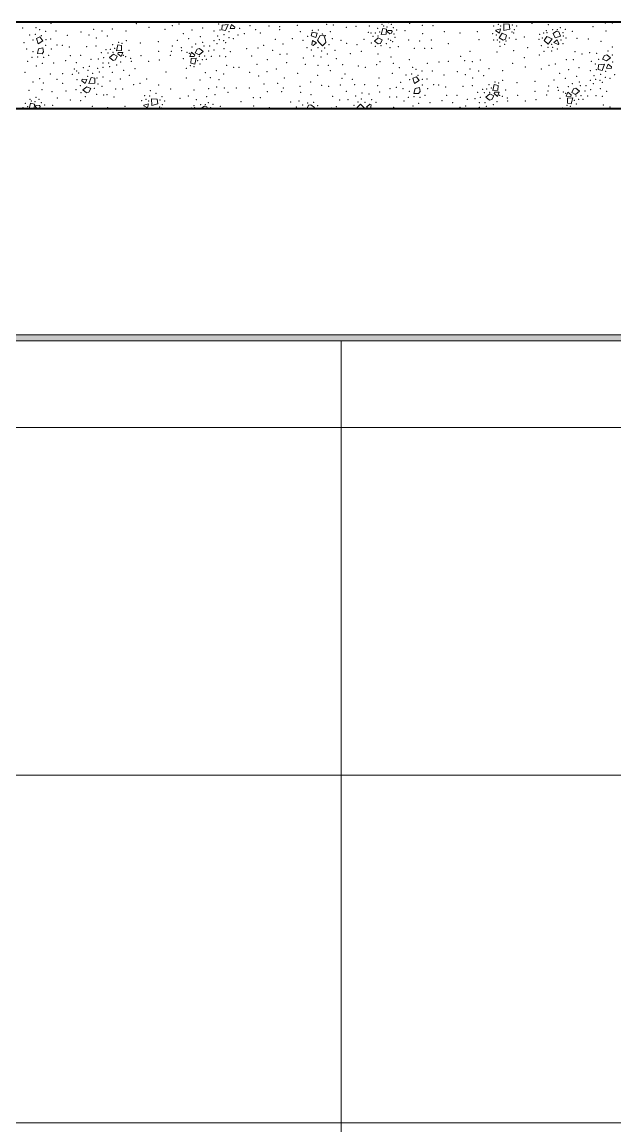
# Model space of a CAD drawing. Header units: metres. Extents: x -1.8 to 75.3, y -2 to 2.8.
# Drawn here: x 18.012 to 19.035, y -0.143 to 1.762 of the extents above; entities that cross this region are included whole.
import ezdxf

# ---------------------------------------------------------------- set-up
doc = ezdxf.new("R2010")
doc.units = ezdxf.units.M
doc.header["$MEASUREMENT"] = 0
doc.layers.add('FORRO.EXEC', color=7, linetype='Continuous')
doc.layers.add('LAJES.EST', color=7, linetype='Continuous')
for name, color, linetype, lineweight in [('FORRO.EXEC_Caneta_No__241', 7, 'Continuous', 13), ('LAJES.EST_Caneta_No__1', 7, 'Continuous', 40), ('LAJES.EST_Caneta_No__241', 7, 'Continuous', 13)]:
    doc.layers.add(name, color=color, linetype=linetype, lineweight=lineweight)
doc.layers.add('PAREDE CONSTRUIR_Caneta_No__97', color=7, linetype='Continuous', lineweight=13, true_color=0x6b6b6b)

# ---------------------------------------------------------------- blocks, each defined once
blk = doc.blocks.new('*X78', base_point=(-22.2414, -1.9382))
at = {"layer": 'LAJES.EST_Caneta_No__241', "color": 7, "linetype": 'Continuous', "lineweight": 13}
for p, q in [((18.3564, 1.7484), (18.3568, 1.7567)), ((18.3568, 1.7567), (18.3672, 1.7576)), ((18.3672, 1.7576), (18.3629, 1.747)), ((18.3705, 1.7507), (18.3733, 1.7577)), ((18.3733, 1.7577), (18.3791, 1.753)), ((18.3791, 1.753), (18.3784, 1.7504)), ((18.8433, 1.7471), (18.843, 1.7585)), ((18.8525, 1.7579), (18.843, 1.7585)), ((18.8525, 1.7579), (18.8534, 1.7497)), ((18.0425, 1.7361), (18.0365, 1.7333)), ((18.0425, 1.7361), (18.0473, 1.7293)), ((18.3564, 1.7484), (18.3629, 1.747)), ((18.3784, 1.7504), (18.3705, 1.7507)), ((18.5125, 1.7442), (18.5103, 1.738)), ((18.5187, 1.7351), (18.5103, 1.738)), ((18.5125, 1.7442), (18.5208, 1.7428)), ((18.5208, 1.7428), (18.5187, 1.7351)), ((18.5263, 1.7386), (18.5217, 1.7306)), ((18.5323, 1.7389), (18.5263, 1.7386)), ((18.5353, 1.7306), (18.5323, 1.7389)), ((18.6265, 1.7345), (18.6197, 1.729)), ((18.6265, 1.7345), (18.6332, 1.7313)), ((18.6316, 1.7404), (18.6341, 1.7507)), ((18.6403, 1.741), (18.6316, 1.7404)), ((18.6406, 1.7493), (18.6341, 1.7507)), ((18.6406, 1.7493), (18.6403, 1.741)), ((18.6424, 1.7447), (18.6431, 1.7473)), ((18.6465, 1.7413), (18.6424, 1.7447)), ((18.6431, 1.7473), (18.6494, 1.747)), ((18.6465, 1.7413), (18.6492, 1.7424)), ((18.6505, 1.7454), (18.6492, 1.7424)), ((18.6505, 1.7454), (18.6494, 1.747)), ((18.8293, 1.7465), (18.8294, 1.7478)), ((18.8357, 1.7427), (18.8293, 1.7465)), ((18.8294, 1.7478), (18.8374, 1.7501)), ((18.8404, 1.7424), (18.835, 1.7345)), ((18.8421, 1.7306), (18.835, 1.7345)), ((18.8374, 1.7501), (18.8357, 1.7427)), ((18.8404, 1.7424), (18.848, 1.739)), ((18.8534, 1.7497), (18.8433, 1.7471)), ((18.848, 1.739), (18.846, 1.7322)), ((18.9127, 1.73), (18.9172, 1.737)), ((18.9172, 1.737), (18.9267, 1.7326)), ((18.9281, 1.7419), (18.934, 1.7458)), ((18.9319, 1.7344), (18.9281, 1.7419)), ((18.9319, 1.7344), (18.941, 1.7372)), ((18.934, 1.7458), (18.938, 1.7447)), ((18.938, 1.7447), (18.941, 1.7372)), ((18.0392, 1.7244), (18.0365, 1.7333)), ((18.0402, 1.7158), (18.0381, 1.7073)), ((18.0473, 1.7293), (18.0392, 1.7244)), ((18.0402, 1.7158), (18.0474, 1.7173)), ((18.0474, 1.7173), (18.0488, 1.7104)), ((18.1743, 1.7122), (18.1768, 1.7225)), ((18.1833, 1.7211), (18.1768, 1.7225)), ((18.1833, 1.7211), (18.183, 1.7127)), ((18.3106, 1.7087), (18.3136, 1.715)), ((18.3136, 1.715), (18.3177, 1.7161)), ((18.3177, 1.7161), (18.324, 1.711)), ((18.5115, 1.7222), (18.513, 1.73)), ((18.514, 1.7211), (18.5115, 1.7222)), ((18.513, 1.73), (18.5195, 1.7262)), ((18.5195, 1.7262), (18.514, 1.7211)), ((18.5238, 1.7271), (18.5217, 1.7306)), ((18.5299, 1.7208), (18.5238, 1.7271)), ((18.5357, 1.7264), (18.5299, 1.7208)), ((18.5353, 1.7306), (18.5357, 1.7264)), ((18.626, 1.724), (18.6197, 1.729)), ((18.6301, 1.725), (18.626, 1.724)), ((18.6332, 1.7313), (18.6301, 1.725)), ((18.846, 1.7322), (18.8421, 1.7306)), ((18.9127, 1.73), (18.9198, 1.7236)), ((18.9267, 1.7326), (18.9198, 1.7236)), ((18.9294, 1.7266), (18.9353, 1.7313)), ((18.9371, 1.7233), (18.9294, 1.7266)), ((18.9353, 1.7313), (18.938, 1.7243)), ((18.938, 1.7243), (18.9371, 1.7233)), ((18.0462, 1.7071), (18.0381, 1.7073)), ((18.0488, 1.7104), (18.0462, 1.7071)), ((18.1692, 1.7063), (18.1624, 1.7007)), ((18.1687, 1.6957), (18.1624, 1.7007)), ((18.1728, 1.6967), (18.1687, 1.6957)), ((18.1692, 1.7063), (18.1759, 1.7031)), ((18.1759, 1.7031), (18.1728, 1.6967)), ((18.183, 1.7127), (18.1743, 1.7122)), ((18.1768, 1.7069), (18.1775, 1.7095)), ((18.1826, 1.7021), (18.1768, 1.7069)), ((18.1775, 1.7095), (18.1855, 1.7092)), ((18.1855, 1.7092), (18.1826, 1.7021)), ((18.301, 1.7026), (18.3038, 1.7096)), ((18.3089, 1.7022), (18.301, 1.7026)), ((18.3031, 1.6907), (18.3035, 1.699)), ((18.3035, 1.699), (18.3122, 1.6996)), ((18.3038, 1.7096), (18.3096, 1.7049)), ((18.3096, 1.7049), (18.3089, 1.7022)), ((18.3122, 1.6996), (18.3096, 1.6893)), ((18.3172, 1.7055), (18.3106, 1.7087)), ((18.3172, 1.7055), (18.324, 1.711)), ((19.0136, 1.6978), (19.0167, 1.7041)), ((19.0203, 1.6946), (19.0136, 1.6978)), ((19.0167, 1.7041), (19.0208, 1.7052)), ((19.0203, 1.6946), (19.0271, 1.7002)), ((19.0208, 1.7052), (19.0271, 1.7002)), ((18.3031, 1.6907), (18.3096, 1.6893)), ((19.0062, 1.6798), (19.0066, 1.6881)), ((19.0062, 1.6798), (19.0127, 1.6784)), ((19.0066, 1.6881), (19.017, 1.6891)), ((19.017, 1.6891), (19.0127, 1.6784)), ((19.0203, 1.6821), (19.0231, 1.6891)), ((19.0282, 1.6818), (19.0203, 1.6821)), ((19.0231, 1.6891), (19.0289, 1.6844)), ((19.0289, 1.6844), (19.0282, 1.6818)), ((18.1147, 1.6603), (18.1154, 1.663)), ((18.1205, 1.6556), (18.1147, 1.6603)), ((18.1154, 1.663), (18.1233, 1.6626)), ((18.1233, 1.6626), (18.1205, 1.6556)), ((18.1266, 1.6557), (18.1309, 1.6663)), ((18.1374, 1.6649), (18.1309, 1.6663)), ((18.1374, 1.6649), (18.1371, 1.6566)), ((18.6923, 1.6675), (18.6863, 1.6647)), ((18.689, 1.6558), (18.6863, 1.6647)), ((18.6971, 1.6607), (18.689, 1.6558)), ((18.6923, 1.6675), (18.6971, 1.6607)), ((18.1233, 1.6501), (18.1165, 1.6446)), ((18.1228, 1.6396), (18.1165, 1.6446)), ((18.1269, 1.6406), (18.1228, 1.6396)), ((18.1233, 1.6501), (18.13, 1.6469)), ((18.1371, 1.6566), (18.1266, 1.6557)), ((18.13, 1.6469), (18.1269, 1.6406)), ((18.69, 1.6472), (18.6879, 1.6387)), ((18.696, 1.6385), (18.6879, 1.6387)), ((18.69, 1.6472), (18.6973, 1.6487)), ((18.6986, 1.6418), (18.696, 1.6385)), ((18.6973, 1.6487), (18.6986, 1.6418)), ((18.8241, 1.6436), (18.8266, 1.6539)), ((18.8328, 1.6441), (18.8241, 1.6436)), ((18.8331, 1.6525), (18.8266, 1.6539)), ((18.8266, 1.6383), (18.8273, 1.6409)), ((18.8324, 1.6335), (18.8266, 1.6383)), ((18.8273, 1.6409), (18.8353, 1.6406)), ((18.8353, 1.6406), (18.8324, 1.6335)), ((18.8331, 1.6525), (18.8328, 1.6441)), ((18.9508, 1.634), (18.9536, 1.641)), ((18.9536, 1.641), (18.9594, 1.6363)), ((18.9604, 1.6401), (18.9634, 1.6464)), ((18.967, 1.6369), (18.9604, 1.6401)), ((18.9634, 1.6464), (18.9675, 1.6475)), ((18.967, 1.6369), (18.9739, 1.6424)), ((18.9675, 1.6475), (18.9739, 1.6424)), ((18.0239, 1.6118), (18.0263, 1.6216)), ((18.0328, 1.6201), (18.0263, 1.6216)), ((18.0328, 1.6201), (18.0325, 1.6118)), ((18.2216, 1.6186), (18.2296, 1.6209)), ((18.2296, 1.6209), (18.228, 1.6135)), ((18.2355, 1.6179), (18.2352, 1.6293)), ((18.2447, 1.6288), (18.2352, 1.6293)), ((18.2457, 1.6205), (18.2355, 1.6179)), ((18.2447, 1.6288), (18.2457, 1.6205)), ((18.5899, 1.6145), (18.5957, 1.6201)), ((18.5957, 1.6201), (18.6018, 1.6138)), ((18.6061, 1.6147), (18.6116, 1.6198)), ((18.6116, 1.6198), (18.6141, 1.6187)), ((18.819, 1.6377), (18.8122, 1.6321)), ((18.8185, 1.6271), (18.8122, 1.6321)), ((18.8226, 1.6281), (18.8185, 1.6271)), ((18.819, 1.6377), (18.8257, 1.6345)), ((18.8257, 1.6345), (18.8226, 1.6281)), ((18.9588, 1.6336), (18.9508, 1.634)), ((18.953, 1.6221), (18.9533, 1.6304)), ((18.953, 1.6221), (18.9595, 1.6207)), ((18.9533, 1.6304), (18.962, 1.631)), ((18.9594, 1.6363), (18.9588, 1.6336)), ((18.962, 1.631), (18.9595, 1.6207)), ((18.0325, 1.6118), (18.0316, 1.6118)), ((18.0347, 1.6155), (18.0353, 1.6181)), ((18.0387, 1.6121), (18.0347, 1.6155)), ((18.0353, 1.6181), (18.0416, 1.6178)), ((18.0387, 1.6121), (18.0415, 1.6132)), ((18.0427, 1.6162), (18.0415, 1.6132)), ((18.0427, 1.6162), (18.0416, 1.6178)), ((18.2215, 1.6173), (18.2216, 1.6186)), ((18.228, 1.6135), (18.2215, 1.6173)), ((18.2326, 1.6132), (18.2316, 1.6118)), ((18.2326, 1.6132), (18.2359, 1.6118)), ((18.3204, 1.6127), (18.3262, 1.6167)), ((18.3208, 1.6118), (18.3204, 1.6127)), ((18.3262, 1.6167), (18.3303, 1.6155)), ((18.3303, 1.6155), (18.3317, 1.6118)), ((18.5031, 1.6118), (18.5062, 1.6182)), ((18.5032, 1.6118), (18.5031, 1.6118)), ((18.5062, 1.6182), (18.5102, 1.6192)), ((18.5102, 1.6192), (18.5166, 1.6142)), ((18.5136, 1.6118), (18.5166, 1.6142)), ((18.5902, 1.6118), (18.5899, 1.6145)), ((18.6018, 1.6138), (18.6031, 1.6118)), ((18.6112, 1.6118), (18.6061, 1.6147)), ((18.6141, 1.6187), (18.6128, 1.6118))]:
    blk.add_line(p, q, dxfattribs=at)
for p in [(18.0615, 1.7594), (18.0817, 1.7613), (18.2087, 1.7592), (18.2307, 1.7528), (18.2712, 1.7558), (18.2824, 1.7582), (18.3512, 1.7582), (18.3814, 1.7614), (18.4049, 1.7558), (18.4379, 1.7551), (18.4562, 1.7536), (18.4869, 1.7559), (18.5171, 1.7611), (18.5376, 1.7581), (18.5489, 1.7565), (18.5715, 1.7529), (18.5878, 1.7546), (18.6112, 1.7551), (18.6329, 1.7576), (18.6356, 1.755), (18.6416, 1.7535), (18.6437, 1.7608), (18.6488, 1.7578), (18.6805, 1.7597), (18.7026, 1.7561), (18.7208, 1.7553), (18.7782, 1.7616), (18.8258, 1.7551), (18.8334, 1.7576), (18.8379, 1.755), (18.8576, 1.7565), (18.8654, 1.7548), (18.8918, 1.7594), (18.9201, 1.7572), (18.9972, 1.7537), (19.0185, 1.7603), (19.0305, 1.7604), (18.0127, 1.7514), (18.0247, 1.7392), (18.0342, 1.7405), (18.0359, 1.7522), (18.042, 1.7489), (18.045, 1.7385), (18.0522, 1.7459), (18.0699, 1.7462), (18.0898, 1.7391), (18.1132, 1.7446), (18.1271, 1.7396), (18.1351, 1.7492), (18.1396, 1.734), (18.1497, 1.7461), (18.1587, 1.7376), (18.1675, 1.7499), (18.1911, 1.7464), (18.258, 1.7492), (18.2897, 1.7419), (18.3051, 1.7483), (18.319, 1.7366), (18.3231, 1.7518), (18.3428, 1.7464), (18.3491, 1.7379), (18.353, 1.748), (18.3604, 1.7399), (18.3687, 1.7351), (18.369, 1.7453), (18.3844, 1.7396), (18.3873, 1.7509), (18.3953, 1.742), (18.4146, 1.7486), (18.4231, 1.7429), (18.4561, 1.7484), (18.4921, 1.7451), (18.5047, 1.7373), (18.5127, 1.7477), (18.523, 1.7481), (18.5299, 1.741), (18.5349, 1.7385), (18.5436, 1.7452), (18.6095, 1.7442), (18.6139, 1.7427), (18.6171, 1.7369), (18.6211, 1.743), (18.6251, 1.7508), (18.6259, 1.7375), (18.6289, 1.7447), (18.6525, 1.7521), (18.6535, 1.7414), (18.6554, 1.7356), (18.6582, 1.7481), (18.6723, 1.7472), (18.7028, 1.7418), (18.7406, 1.7454), (18.7674, 1.743), (18.7973, 1.7453), (18.8238, 1.7419), (18.8303, 1.7392), (18.8526, 1.734), (18.8571, 1.7446), (18.8601, 1.7427), (18.8612, 1.7484), (18.8783, 1.7362), (18.9047, 1.7405), (18.9097, 1.7343), (18.9119, 1.7429), (18.9164, 1.7467), (18.9175, 1.7433), (18.9277, 1.7487), (18.9354, 1.7487), (18.9409, 1.7519), (18.9451, 1.7434), (18.9459, 1.7379), (18.9491, 1.7492), (18.9506, 1.7345), (18.9616, 1.7457), (18.9696, 1.7339), (19.0192, 1.7462), (18.0149, 1.7262), (18.0194, 1.7155), (18.0307, 1.7309), (18.0524, 1.7215), (18.0526, 1.7314), (18.0607, 1.7323), (18.0619, 1.7155), (18.072, 1.7222), (18.081, 1.7218), (18.093, 1.7186), (18.123, 1.7196), (18.1391, 1.7205), (18.1638, 1.7148), (18.1679, 1.7225), (18.1716, 1.7164), (18.1783, 1.7268), (18.1843, 1.7252), (18.1915, 1.7296), (18.2159, 1.7257), (18.247, 1.728), (18.2709, 1.7203), (18.2797, 1.7304), (18.2863, 1.7178), (18.2994, 1.733), (18.3049, 1.7189), (18.3114, 1.7242), (18.3234, 1.7267), (18.3256, 1.7204), (18.3353, 1.7207), (18.3428, 1.7298), (18.3478, 1.7243), (18.352, 1.7316), (18.3593, 1.7299), (18.3599, 1.7157), (18.3631, 1.7265), (18.3763, 1.733), (18.3993, 1.7161), (18.4186, 1.7168), (18.4288, 1.7214), (18.4485, 1.7319), (18.4621, 1.724), (18.4781, 1.7332), (18.4964, 1.7303), (18.5032, 1.7175), (18.5221, 1.7177), (18.5341, 1.717), (18.5411, 1.7227), (18.5474, 1.733), (18.5618, 1.7304), (18.5718, 1.7252), (18.5899, 1.7226), (18.6015, 1.732), (18.6146, 1.7258), (18.6212, 1.7199), (18.6314, 1.7213), (18.6405, 1.7244), (18.6437, 1.7324), (18.6464, 1.7178), (18.6477, 1.7304), (18.6511, 1.7279), (18.661, 1.7194), (18.6786, 1.731), (18.6888, 1.7162), (18.6979, 1.7293), (18.7065, 1.7165), (18.7179, 1.7307), (18.7185, 1.7166), (18.7472, 1.7247), (18.8002, 1.7313), (18.8258, 1.7306), (18.8317, 1.7309), (18.8358, 1.7271), (18.8363, 1.7201), (18.8444, 1.7232), (18.8466, 1.7291), (18.8639, 1.7322), (18.8842, 1.7174), (18.9036, 1.7322), (18.908, 1.7213), (18.9192, 1.7181), (18.9259, 1.7231), (18.9277, 1.7182), (18.9352, 1.7154), (18.9417, 1.7306), (18.9451, 1.7244), (18.9891, 1.7323), (19.0108, 1.7285), (19.0306, 1.7186), (18.0286, 1.7007), (18.0304, 1.7107), (18.0384, 1.7017), (18.0486, 1.7007), (18.0574, 1.7042), (18.0947, 1.7036), (18.1127, 1.7041), (18.1304, 1.6972), (18.1434, 1.6982), (18.1482, 1.709), (18.1527, 1.7002), (18.1566, 1.7144), (18.1598, 1.7086), (18.1686, 1.7093), (18.1864, 1.7041), (18.1905, 1.7021), (18.1962, 1.7131), (18.1992, 1.6994), (18.2171, 1.7037), (18.2472, 1.711), (18.2486, 1.6962), (18.2674, 1.7045), (18.2694, 1.7114), (18.2872, 1.7123), (18.2902, 1.6986), (18.296, 1.7096), (18.3001, 1.7076), (18.3178, 1.7025), (18.3226, 1.697), (18.3266, 1.7031), (18.3299, 1.6973), (18.3337, 1.7116), (18.3382, 1.7028), (18.343, 1.7135), (18.3525, 1.7031), (18.3631, 1.702), (18.3711, 1.7107), (18.4078, 1.7031), (18.4347, 1.6966), (18.4442, 1.713), (18.4568, 1.7063), (18.4689, 1.7064), (18.497, 1.6996), (18.5108, 1.7133), (18.5151, 1.7034), (18.5273, 1.7016), (18.5287, 1.712), (18.5384, 1.7067), (18.5516, 1.7132), (18.5543, 1.6988), (18.578, 1.7075), (18.5974, 1.7113), (18.626, 1.7067), (18.6486, 1.7017), (18.68, 1.6971), (18.7689, 1.7026), (18.7848, 1.7115), (18.8027, 1.6963), (18.8314, 1.7104), (18.8602, 1.7123), (18.8788, 1.7001), (18.9044, 1.7047), (18.9126, 1.7111), (18.9256, 1.7116), (18.9513, 1.6967), (18.963, 1.6967), (18.9658, 1.7107), (18.978, 1.7067), (18.9911, 1.7087), (19.0032, 1.708), (19.0071, 1.6974), (19.0227, 1.7117), (19.0303, 1.7048), (18.021, 1.6942), (18.0364, 1.6858), (18.0465, 1.6904), (18.0659, 1.6912), (18.0867, 1.6949), (18.102, 1.6808), (18.1052, 1.6915), (18.1058, 1.6773), (18.1173, 1.683), (18.1251, 1.6782), (18.1277, 1.6855), (18.1418, 1.6817), (18.151, 1.6835), (18.1511, 1.691), (18.1608, 1.6913), (18.163, 1.685), (18.1751, 1.6876), (18.1815, 1.6928), (18.187, 1.6787), (18.2001, 1.694), (18.2067, 1.6814), (18.2303, 1.6941), (18.2949, 1.6822), (18.3021, 1.6866), (18.3081, 1.685), (18.3149, 1.6954), (18.3186, 1.6892), (18.3469, 1.6778), (18.3648, 1.6871), (18.3768, 1.6838), (18.3858, 1.6835), (18.4171, 1.6891), (18.4502, 1.681), (18.4682, 1.6918), (18.5003, 1.6889), (18.5226, 1.6872), (18.5401, 1.6872), (18.5437, 1.6778), (18.5647, 1.688), (18.5919, 1.6857), (18.6041, 1.6838), (18.6239, 1.688), (18.6296, 1.6937), (18.6526, 1.6905), (18.6625, 1.6828), (18.6857, 1.6836), (18.6918, 1.6803), (18.702, 1.6773), (18.7113, 1.6908), (18.7197, 1.6776), (18.7315, 1.6927), (18.7475, 1.6938), (18.7754, 1.6951), (18.7849, 1.6806), (18.7889, 1.6937), (18.7995, 1.6775), (18.8173, 1.6813), (18.841, 1.6778), (18.8586, 1.6906), (18.8805, 1.6842), (18.9078, 1.6806), (18.921, 1.6872), (18.9322, 1.6896), (18.9549, 1.6797), (18.9729, 1.6832), (18.9926, 1.6778), (18.9941, 1.6938), (19.001, 1.6896), (19.0028, 1.6794), (19.0188, 1.6768), (19.0312, 1.6928), (18.0166, 1.6753), (18.0302, 1.6581), (18.0421, 1.6643), (18.0604, 1.6721), (18.0718, 1.6632), (18.0815, 1.6727), (18.0985, 1.6713), (18.1065, 1.6625), (18.1095, 1.6737), (18.1248, 1.668), (18.1334, 1.6735), (18.1408, 1.6653), (18.1448, 1.6755), (18.151, 1.6669), (18.1633, 1.66), (18.1674, 1.6752), (18.1814, 1.6635), (18.1967, 1.6699), (18.2265, 1.6633), (18.2599, 1.6755), (18.2953, 1.6654), (18.3189, 1.6618), (18.3278, 1.6742), (18.3367, 1.6656), (18.3513, 1.6625), (18.3594, 1.6722), (18.4045, 1.675), (18.4201, 1.6688), (18.4345, 1.6763), (18.4645, 1.6654), (18.4872, 1.6732), (18.5099, 1.6583), (18.5218, 1.6699), (18.5638, 1.6645), (18.5689, 1.6719), (18.5819, 1.6631), (18.6278, 1.6654), (18.6505, 1.6732), (18.6648, 1.6576), (18.6745, 1.6706), (18.6805, 1.6624), (18.684, 1.6719), (18.6948, 1.6699), (18.7024, 1.6628), (18.7105, 1.6637), (18.7396, 1.6705), (18.763, 1.676), (18.7769, 1.671), (18.7894, 1.6654), (18.8085, 1.669), (18.8281, 1.6582), (18.8413, 1.661), (18.8969, 1.6594), (18.9296, 1.6618), (18.9396, 1.6733), (18.9492, 1.6644), (18.9688, 1.668), (18.9732, 1.6581), (18.9926, 1.6612), (18.9989, 1.6693), (19.0018, 1.663), (19.0091, 1.6613), (19.0102, 1.6713), (19.0129, 1.6579), (19.0185, 1.6665), (19.0261, 1.6644), (19.0342, 1.671), (18.0236, 1.644), (18.0458, 1.6449), (18.0485, 1.6566), (18.0631, 1.6415), (18.0815, 1.6559), (18.0876, 1.6429), (18.1049, 1.6451), (18.1124, 1.6519), (18.1133, 1.64), (18.1365, 1.6473), (18.1426, 1.6551), (18.1496, 1.6509), (18.1732, 1.6465), (18.185, 1.6464), (18.2041, 1.6536), (18.2152, 1.656), (18.2329, 1.6435), (18.243, 1.6385), (18.2475, 1.6532), (18.2678, 1.6464), (18.3084, 1.6443), (18.3336, 1.6468), (18.3474, 1.6495), (18.3608, 1.648), (18.3673, 1.6405), (18.3814, 1.6478), (18.4037, 1.6478), (18.4293, 1.6551), (18.4349, 1.6415), (18.4525, 1.6559), (18.4594, 1.6415), (18.4624, 1.6481), (18.4911, 1.6506), (18.4924, 1.6404), (18.5286, 1.6525), (18.5407, 1.6506), (18.5609, 1.6529), (18.5714, 1.6421), (18.5855, 1.6537), (18.5983, 1.6393), (18.603, 1.6537), (18.6254, 1.652), (18.6286, 1.6413), (18.6468, 1.6468), (18.6575, 1.6492), (18.6692, 1.6469), (18.6802, 1.6421), (18.7023, 1.6529), (18.7117, 1.6469), (18.7218, 1.6536), (18.7308, 1.6532), (18.7428, 1.65), (18.7729, 1.651), (18.7889, 1.6519), (18.798, 1.6404), (18.8064, 1.6458), (18.8097, 1.64), (18.8136, 1.6462), (18.8177, 1.6539), (18.8185, 1.6407), (18.8214, 1.6478), (18.8342, 1.6566), (18.8461, 1.6445), (18.8657, 1.6571), (18.8971, 1.6424), (18.9192, 1.6428), (18.9208, 1.6517), (18.9361, 1.6492), (18.937, 1.6437), (18.9458, 1.641), (18.9499, 1.639), (18.9547, 1.6503), (18.9612, 1.6556), (18.9754, 1.6518), (18.9835, 1.643), (18.9851, 1.6521), (18.9928, 1.6449), (18.9976, 1.6557), (19.0097, 1.6471), (19.0209, 1.6421), (18.0174, 1.6216), (18.0251, 1.6284), (18.0278, 1.6258), (18.0339, 1.6243), (18.0359, 1.6316), (18.041, 1.6286), (18.0447, 1.6229), (18.0727, 1.6305), (18.0948, 1.627), (18.113, 1.6261), (18.1209, 1.633), (18.1404, 1.6368), (18.1525, 1.636), (18.1582, 1.6365), (18.1704, 1.6324), (18.218, 1.6259), (18.2232, 1.6349), (18.2257, 1.6284), (18.2302, 1.6258), (18.2321, 1.6339), (18.2498, 1.6273), (18.2532, 1.6328), (18.2576, 1.6256), (18.284, 1.6302), (18.2986, 1.634), (18.3123, 1.628), (18.32, 1.6195), (18.3277, 1.6195), (18.3303, 1.6332), (18.3331, 1.6227), (18.3414, 1.62), (18.3444, 1.6362), (18.3894, 1.6246), (18.4108, 1.6311), (18.4227, 1.6312), (18.4752, 1.6237), (18.4898, 1.6254), (18.5048, 1.6219), (18.5103, 1.6365), (18.5151, 1.6233), (18.5476, 1.6334), (18.5595, 1.6274), (18.574, 1.6277), (18.5873, 1.6342), (18.5916, 1.6239), (18.5969, 1.6289), (18.6036, 1.6232), (18.6105, 1.6375), (18.6148, 1.6276), (18.6224, 1.6234), (18.646, 1.6322), (18.6581, 1.6323), (18.6708, 1.6256), (18.6784, 1.6321), (18.6882, 1.6331), (18.6963, 1.6218), (18.6984, 1.6321), (18.7072, 1.6356), (18.7157, 1.6226), (18.7365, 1.6263), (18.7445, 1.6351), (18.7551, 1.6229), (18.7625, 1.6355), (18.7802, 1.6286), (18.7932, 1.6296), (18.801, 1.6224), (18.8025, 1.6316), (18.8106, 1.6227), (18.8314, 1.6242), (18.8362, 1.6355), (18.8403, 1.6335), (18.849, 1.6308), (18.8499, 1.6254), (18.8669, 1.6351), (18.8801, 1.6255), (18.8984, 1.6276), (18.9172, 1.6359), (18.94, 1.63), (18.9647, 1.6268), (18.9676, 1.6339), (18.9684, 1.6206), (18.9724, 1.6284), (18.9764, 1.6345), (18.9797, 1.6287), (18.988, 1.6342), (19.0023, 1.6345), (19.0129, 1.6334), (18.0133, 1.6138), (18.0211, 1.6155), (18.0458, 1.6122), (18.0504, 1.6189), (18.0646, 1.618), (18.095, 1.6127), (18.1328, 1.6162), (18.1596, 1.6138), (18.1895, 1.6161), (18.216, 1.6127), (18.2493, 1.6154), (18.2524, 1.6135), (18.2535, 1.6192), (18.3041, 1.6137), (18.3086, 1.6175), (18.3097, 1.6141), (18.3373, 1.6143), (18.3539, 1.6165), (18.4114, 1.617), (18.4383, 1.6139), (18.4576, 1.6122), (18.4851, 1.6153), (18.4885, 1.6128), (18.4958, 1.6188), (18.5216, 1.6174), (18.5454, 1.6135), (18.5538, 1.6157), (18.5846, 1.6182), (18.6529, 1.6147), (18.6862, 1.6172), (18.7518, 1.6122), (18.7672, 1.6144), (18.7775, 1.617), (18.7916, 1.6131), (18.8008, 1.6149), (18.8128, 1.6164), (18.8249, 1.619), (18.8565, 1.6128), (18.9447, 1.6136), (18.9519, 1.618), (18.9579, 1.6164), (19.0146, 1.6185), (19.0266, 1.6152)]:
    blk.add_point(p, dxfattribs=at)

msp = doc.modelspace()

# ---------------------------------------------------------------- hatches: boundary and pattern name
at = {"layer": 'FORRO.EXEC', "linetype": 'Continuous', "lineweight": 0, "true_color": 0xffffff}
msp.add_hatch(color=7, dxfattribs=at).paths.add_polyline_path([(19.8587, 1.2218), (16.1623, 1.2218), (16.1623, 1.2118), (19.8587, 1.2118)])
at = {"layer": 'PAREDE CONSTRUIR_Caneta_No__97', "linetype": 'Continuous', "lineweight": 13, "true_color": 0x6b6b6b}
h = msp.add_hatch(dxfattribs=at)
h.set_pattern_fill('Ceramica_60_x_60_0005', color=251, style=0, pattern_type=2)
h.set_pattern_definition([(180, (16.16225, -1.93824), (0, 0.6), []), (90, (16.16225, -1.93824), (0.6, 0), [])])
h.paths.add_polyline_path([(16.1623, 0.2138), (16.1813, 0.2138), (16.1813, 0.1638), (16.1813, -0.9282), (16.2173, -0.9282), (16.2243, -0.9312), (16.2273, -0.9382), (16.2243, -0.9453), (16.2173, -0.9482), (16.1813, -0.9482), (16.1813, -1.9382), (19.8587, -1.9382), (19.8587, -1.1382), (19.6812, -1.1382), (19.6793, -1.1394), (19.6774, -1.1405), (19.6748, -1.142), (19.6747, -1.1421), (19.6731, -1.143), (19.6713, -1.144), (19.6694, -1.145), (19.6665, -1.1464), (19.6642, -1.1475), (19.6636, -1.1478), (19.6612, -1.1489), (19.6587, -1.15), (19.656, -1.1511), (19.6532, -1.1521), (19.6523, -1.1525), (19.6479, -1.154), (19.6436, -1.1554), (19.6401, -1.1564), (19.6371, -1.1572), (19.6367, -1.1573), (19.6331, -1.1581), (19.6305, -1.1587), (19.6299, -1.1588), (19.6279, -1.1592), (19.6252, -1.1597), (19.6226, -1.1601), (19.6201, -1.1605), (19.6198, -1.1605), (19.6166, -1.1609), (19.6133, -1.1612), (19.61, -1.1615), (19.6088, -1.1616), (19.6067, -1.1617), (19.6041, -1.1618), (19.6027, -1.1618), (19.6014, -1.1618), (19.5968, -1.1618), (19.5967, -1.1618), (19.5964, -1.1619), (19.5963, -1.1619), (19.5961, -1.162), (19.596, -1.1622), (19.5956, -1.1626), (19.595, -1.1633), (19.5946, -1.1639), (19.5942, -1.1646), (19.594, -1.1654), (19.5938, -1.1661), (19.5938, -1.1669), (19.5938, -1.1732), (19.5228, -1.1732), (19.5228, -1.1669), (19.5227, -1.1661), (19.5225, -1.1654), (19.5223, -1.1646), (19.5219, -1.1639), (19.5215, -1.1633), (19.5213, -1.1631), (19.5211, -1.1628), (19.5207, -1.1624), (19.5205, -1.1622), (19.5204, -1.162), (19.5202, -1.1619), (19.5201, -1.1619), (19.5198, -1.1618), (19.5197, -1.1618), (19.5168, -1.1618), (19.5138, -1.1618), (19.5112, -1.1617), (19.5085, -1.1616), (19.5077, -1.1616), (19.5055, -1.1614), (19.5026, -1.1612), (19.4996, -1.1609), (19.4967, -1.1605), (19.4964, -1.1605), (19.4939, -1.1601), (19.4911, -1.1597), (19.4866, -1.1588), (19.4854, -1.1586), (19.4827, -1.158), (19.48, -1.1573), (19.4773, -1.1566), (19.4747, -1.1559), (19.472, -1.1551), (19.4694, -1.1543), (19.4668, -1.1534), (19.4642, -1.1525), (19.4633, -1.1521), (19.4631, -1.1521), (19.459, -1.1505), (19.455, -1.1488), (19.4531, -1.1479), (19.4523, -1.1475), (19.4511, -1.147), (19.4492, -1.146), (19.4472, -1.145), (19.4471, -1.145), (19.445, -1.1439), (19.443, -1.1428), (19.4417, -1.142), (19.4411, -1.1417), (19.4391, -1.1405), (19.4374, -1.1395), (19.4357, -1.1385), (19.4353, -1.1382), (19.0814, -1.1382), (19.0796, -1.1394), (19.0777, -1.1405), (19.0751, -1.142), (19.075, -1.1421), (19.0734, -1.143), (19.0715, -1.144), (19.0697, -1.145), (19.0668, -1.1464), (19.0644, -1.1475), (19.0638, -1.1478), (19.0614, -1.1489), (19.0589, -1.15), (19.0562, -1.1511), (19.0534, -1.1521), (19.0525, -1.1525), (19.0482, -1.154), (19.0438, -1.1554), (19.0404, -1.1564), (19.0374, -1.1572), (19.0369, -1.1573), (19.0334, -1.1581), (19.0308, -1.1587), (19.0301, -1.1588), (19.0281, -1.1592), (19.0255, -1.1597), (19.0228, -1.1601), (19.0203, -1.1605), (19.0201, -1.1605), (19.0168, -1.1609), (19.0135, -1.1612), (19.0102, -1.1615), (19.009, -1.1616), (19.0069, -1.1617), (19.0043, -1.1618), (19.0029, -1.1618), (19.0017, -1.1618), (18.997, -1.1618), (18.9969, -1.1618), (18.9967, -1.1619), (18.9965, -1.1619), (18.9964, -1.162), (18.9962, -1.1622), (18.9959, -1.1626), (18.9953, -1.1633), (18.9948, -1.1639), (18.9945, -1.1646), (18.9942, -1.1654), (18.994, -1.1661), (18.994, -1.1669), (18.994, -1.1732), (18.923, -1.1732), (18.923, -1.1669), (18.9229, -1.1661), (18.9228, -1.1654), (18.9225, -1.1646), (18.9222, -1.1639), (18.9217, -1.1633), (18.9215, -1.1631), (18.9213, -1.1628), (18.921, -1.1624), (18.9208, -1.1622), (18.9206, -1.162), (18.9205, -1.1619), (18.9203, -1.1619), (18.9201, -1.1618), (18.92, -1.1618), (18.917, -1.1618), (18.9141, -1.1618), (18.9114, -1.1617), (18.9088, -1.1616), (18.9079, -1.1616), (18.9058, -1.1614), (18.9028, -1.1612), (18.8999, -1.1609), (18.8969, -1.1605), (18.8967, -1.1605), (18.8941, -1.1601), (18.8914, -1.1597), (18.8869, -1.1588), (18.8856, -1.1586), (18.8829, -1.158), (18.8802, -1.1573), (18.8776, -1.1566), (18.8749, -1.1559), (18.8723, -1.1551), (18.8696, -1.1543), (18.8671, -1.1534), (18.8645, -1.1525), (18.8635, -1.1521), (18.8633, -1.1521), (18.8593, -1.1505), (18.8553, -1.1488), (18.8533, -1.1479), (18.8526, -1.1475), (18.8513, -1.147), (18.8494, -1.146), (18.8475, -1.145), (18.8473, -1.145), (18.8453, -1.1439), (18.8433, -1.1428), (18.8419, -1.142), (18.8413, -1.1417), (18.8393, -1.1405), (18.8376, -1.1395), (18.836, -1.1385), (18.8356, -1.1382), (18.4777, -1.1382), (18.4758, -1.1394), (18.4739, -1.1405), (18.4713, -1.142), (18.4712, -1.1421), (18.4696, -1.143), (18.4678, -1.144), (18.4659, -1.145), (18.463, -1.1464), (18.4607, -1.1475), (18.4601, -1.1478), (18.4576, -1.1489), (18.4552, -1.15), (18.4524, -1.1511), (18.4497, -1.1521), (18.4488, -1.1525), (18.4444, -1.154), (18.44, -1.1554), (18.4366, -1.1564), (18.4336, -1.1572), (18.4332, -1.1573), (18.4296, -1.1581), (18.427, -1.1587), (18.4263, -1.1588), (18.4244, -1.1592), (18.4217, -1.1597), (18.4191, -1.1601), (18.4165, -1.1605), (18.4163, -1.1605), (18.4131, -1.1609), (18.4098, -1.1612), (18.4065, -1.1615), (18.4053, -1.1616), (18.4031, -1.1617), (18.4005, -1.1618), (18.3992, -1.1618), (18.3979, -1.1618), (18.3933, -1.1618), (18.3932, -1.1618), (18.3929, -1.1619), (18.3927, -1.1619), (18.3926, -1.162), (18.3925, -1.1622), (18.3921, -1.1626), (18.3915, -1.1633), (18.3911, -1.1639), (18.3907, -1.1646), (18.3905, -1.1654), (18.3903, -1.1661), (18.3902, -1.1669), (18.3902, -1.1732), (18.3192, -1.1732), (18.3192, -1.1669), (18.3192, -1.1661), (18.319, -1.1654), (18.3188, -1.1646), (18.3184, -1.1639), (18.3179, -1.1633), (18.3178, -1.1631), (18.3176, -1.1628), (18.3172, -1.1624), (18.317, -1.1622), (18.3169, -1.162), (18.3167, -1.1619), (18.3166, -1.1619), (18.3163, -1.1618), (18.3162, -1.1618), (18.3133, -1.1618), (18.3103, -1.1618), (18.3077, -1.1617), (18.305, -1.1616), (18.3042, -1.1616), (18.302, -1.1614), (18.2991, -1.1612), (18.2961, -1.1609), (18.2932, -1.1605), (18.2929, -1.1605), (18.2904, -1.1601), (18.2876, -1.1597), (18.2831, -1.1588), (18.2819, -1.1586), (18.2792, -1.158), (18.2765, -1.1573), (18.2738, -1.1566), (18.2711, -1.1559), (18.2685, -1.1551), (18.2659, -1.1543), (18.2633, -1.1534), (18.2607, -1.1525), (18.2598, -1.1521), (18.2596, -1.1521), (18.2555, -1.1505), (18.2515, -1.1488), (18.2495, -1.1479), (18.2488, -1.1475), (18.2476, -1.147), (18.2456, -1.146), (18.2437, -1.145), (18.2436, -1.145), (18.2415, -1.1439), (18.2395, -1.1428), (18.2381, -1.142), (18.2375, -1.1417), (18.2356, -1.1405), (18.2339, -1.1395), (18.2322, -1.1385), (18.2318, -1.1382), (18.0587, -1.1382), (18.0587, -0.9382), (18.3387, -0.9382), (18.3387, -0.9182), (18.3787, -0.9182), (18.3787, -0.9382), (18.9387, -0.9382), (18.9387, -0.9182), (18.9787, -0.9182), (18.9787, -0.9382), (19.5387, -0.9382), (19.5387, -0.9182), (19.5787, -0.9182), (19.5787, -0.9382), (19.8587, -0.9382), (19.8587, 1.2118), (16.1623, 1.2118)])

# ---------------------------------------------------------------- linework, layer by layer
at = {"layer": 'FORRO.EXEC_Caneta_No__241', "color": 7, "linetype": 'Continuous', "lineweight": 13}
for p, q in [((19.8587, 1.2218), (16.1623, 1.2218)), ((19.8587, 1.2118), (16.1623, 1.2118))]:
    msp.add_line(p, q, dxfattribs=at)
at = {"layer": 'LAJES.EST_Caneta_No__1', "color": 7, "linetype": 'Continuous', "lineweight": 40}
for p, q in [((19.8587, 1.7618), (15.9623, 1.7618)), ((19.8587, 1.6118), (16.1623, 1.6118))]:
    msp.add_line(p, q, dxfattribs=at)

# ---------------------------------------------------------------- block references
at = {"layer": 'LAJES.EST', "lineweight": 0}
msp.add_blockref('*X78', (-22.2414, -1.9382), dxfattribs=at)

doc.saveas('drawing.dxf')
